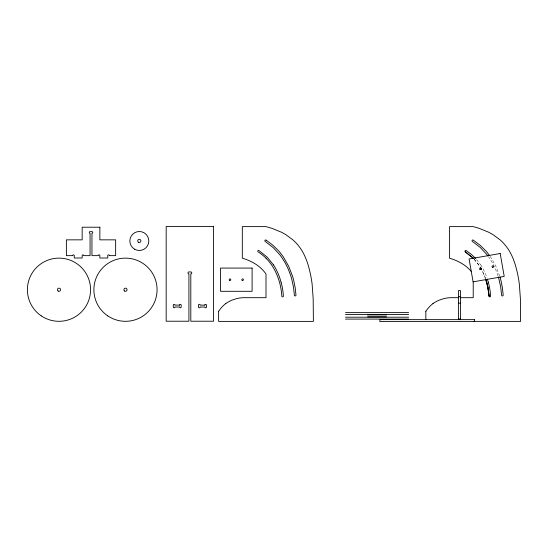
<?xml version="1.0" encoding="UTF-8"?>
<svg xmlns="http://www.w3.org/2000/svg" width="548" height="548" viewBox="0 0 548 548"><rect width="100%" height="100%" fill="white"/><g stroke="black" fill="none" stroke-linecap="round" stroke-linejoin="round"><path stroke-width="0.41" stroke-dasharray="2.74 2.06" d="M474.109 259.142L478.233 264.122L481.048 268.527M474.205 259.307L479.692 266.287M476.616 259.519L480.685 264.903M485.418 278.144L482.302 270.842L485.74 279.233M499.714 276.117L495.947 266.39L490.83 257.348A64.054 64.054 0 0 0 490.063 256.231M480.726 264.876A60.424 60.424 0 0 1 487.076 278.185M497.981 275.87A76.898 76.898 0 0 0 497.468 274.322L495.906 270.219A70.055 70.055 0 0 0 492.029 262.259L489.679 258.464A61.465 61.465 0 0 0 488.72 257.067"/><path stroke-width="0.82" d="M458.532 296.543L460.423 296.543M458.806 297.687L450.161 297.687A35.435 35.435 0 0 0 443.901 298.605L438.859 300.249L435.098 302.174A26.4 26.4 0 0 0 432.982 303.613M460.252 297.687L473.219 297.687L473.219 281.405M458.532 303.181L460.423 303.181M345.487 312.62L408.657 312.62M345.487 314.518L408.657 314.518M367.557 314.908L386.511 314.908M367.557 316.799L386.511 316.799M345.487 317.203L408.657 317.203M458.532 318.97L460.423 318.97M345.487 319.094L408.657 319.094M474.068 321.381L520.6 321.381L520.401 298.879L519.353 284.296A116.519 116.519 0 0 0 518.031 276.021C516.113 266.431 513.387 256.772 507.825 248.6A46.751 46.751 0 0 0 500.077 239.832L493.008 234.633L488.816 232.29L478.952 228.263L473.219 226.619L449.531 226.619L449.531 258.204C456.614 260.252 463.444 263.636 468.78 268.808A36.319 36.319 0 0 1 471.122 271.301M465.32 251.888L473.219 258.204L465.32 251.888A0.788 0.788 0 0 1 465.094 250.792A0.788 0.788 0 0 1 466.19 250.573L471.232 254.286L475.637 258.437M266.006 258.204C272.842 265.026 277.302 273.938 279.754 283.213A66.226 66.226 0 0 1 281.604 293.543L281.802 296.112A0.788 0.788 0 0 0 282.631 296.852A0.788 0.788 0 0 0 283.378 296.023A67.253 67.253 0 0 0 282.193 286.768L281.11 282.158M489.563 255.526L486.747 251.929A59.403 59.403 0 0 0 485.651 250.662L480.055 245.189L473.136 240.017A0.808 0.808 0 0 0 472.273 241.339L480.295 247.511L486.871 254.587A61.465 61.465 0 0 1 488.063 256.156M273.473 264.903L267.102 257.074L258.978 250.573A0.788 0.788 0 0 0 257.882 250.792A0.788 0.788 0 0 0 258.108 251.888A51.731 51.731 0 0 1 266.033 258.183M480.438 267.588L481.555 269.541M485.74 279.233L488.104 288.364L489.015 296.112A0.788 0.788 0 0 0 489.844 296.852A0.788 0.788 0 0 0 490.59 296.023A67.253 67.253 0 0 0 489.405 286.768L488.323 282.158M485.829 279.398L487.59 285.782L489.015 296.112A66.007 66.007 0 0 0 486.247 280.658M460.423 319.71L460.423 290.543L458.532 290.543L458.532 319.71M425.837 311.271L425.837 319.696M218.625 311.271L218.625 321.381L313.388 321.381L313.182 298.879L312.141 284.296A116.519 116.519 0 0 0 310.819 276.021C308.894 266.431 306.174 256.772 300.605 248.6A46.751 46.751 0 0 0 292.865 239.832L285.796 234.633L281.604 232.29L271.74 228.263L266.006 226.619L242.319 226.619L242.319 258.204C249.402 260.252 256.231 263.636 261.567 268.808A36.319 36.319 0 0 1 266.006 274L266.006 297.687L242.949 297.687A35.435 35.435 0 0 0 236.688 298.605L231.646 300.249L227.886 302.174A26.4 26.4 0 0 0 225.769 303.613M273.514 264.876A60.424 60.424 0 0 1 281.042 282.172M218.659 311.291A31.77 31.77 0 0 1 225.749 303.585M487.439 279.316A60.424 60.424 0 0 1 488.254 282.172M425.871 311.291A31.77 31.77 0 0 1 432.961 303.585M498.31 276.911A76.898 76.898 0 0 1 498.92 279.007L500.673 286.919L501.625 295.386A0.815 0.815 0 0 0 503.201 295.297L502.434 287.947L500.954 280.535A79.316 79.316 0 0 0 500.05 277.213M500.18 253.505L469.074 258.992L473.109 281.857L504.215 276.37L500.18 253.505M213.556 226.461L166.174 226.461L166.174 321.224L188.916 321.224L188.916 273.842A0.945 0.945 0 0 1 187.971 272.897A0.945 0.945 0 0 1 188.916 271.945L190.814 271.945A0.945 0.945 0 0 1 191.759 272.897A0.945 0.945 0 0 1 190.814 273.842L190.814 321.224L213.556 321.224L213.556 226.461M99.859 227.215L82.166 227.215L82.166 239.846L66.377 239.846L66.377 255.642L72.692 255.642A0.788 0.788 0 0 1 73.48 254.847A0.788 0.788 0 0 1 74.275 255.642L74.275 258.012L82.166 258.012L82.166 255.642A0.788 0.788 0 0 1 82.96 254.847A0.788 0.788 0 0 1 83.748 255.642L90.064 255.642L90.064 233.215A0.788 0.788 0 0 1 89.276 232.421A0.788 0.788 0 0 1 90.064 231.633L91.961 231.633A0.788 0.788 0 0 1 92.749 232.421A0.788 0.788 0 0 1 91.961 233.215L91.961 255.642L98.277 255.642A0.788 0.788 0 0 1 99.065 254.847A0.788 0.788 0 0 1 99.859 255.642L99.859 258.012L107.751 258.012L107.751 255.642A0.788 0.788 0 0 1 108.545 254.847A0.788 0.788 0 0 1 109.333 255.642L115.649 255.642L115.649 239.846L99.859 239.846L99.859 227.215M252.107 268.075L220.522 268.075L220.522 291.296L252.107 291.296L252.107 268.075M179.6 305.113L174.86 305.113A0.788 0.788 0 0 0 174.072 304.325A0.788 0.788 0 0 0 173.278 305.113L173.278 307.01A0.788 0.788 0 0 0 174.072 307.798A0.788 0.788 0 0 0 174.86 307.01L179.6 307.01A0.788 0.788 0 0 0 180.388 307.798A0.788 0.788 0 0 0 181.176 307.01L181.176 305.113A0.788 0.788 0 0 0 180.388 304.325A0.788 0.788 0 0 0 179.6 305.113M204.87 305.113L200.13 305.113A0.788 0.788 0 0 0 199.342 304.325A0.788 0.788 0 0 0 198.547 305.113L198.547 307.01A0.788 0.788 0 0 0 199.342 307.798A0.788 0.788 0 0 0 200.13 307.01L204.87 307.01A0.788 0.788 0 0 0 205.658 307.798A0.788 0.788 0 0 0 206.445 307.01L206.445 305.113A0.788 0.788 0 0 0 205.658 304.325A0.788 0.788 0 0 0 204.87 305.113M474.623 319.642L379.86 319.642L379.86 321.539L474.623 321.539L474.623 319.642M266.246 240.23L265.924 240.017A0.808 0.808 0 0 0 265.061 241.339L273.082 247.511L279.658 254.587A61.465 61.465 0 0 1 282.46 258.464L284.809 262.266A70.055 70.055 0 0 1 288.693 270.219L290.255 274.322A76.898 76.898 0 0 1 291.707 279.007L293.461 286.919L294.413 295.386A0.815 0.815 0 0 0 295.989 295.297L295.221 287.947L293.742 280.535A79.316 79.316 0 0 0 292.502 276.117L288.728 266.39L283.617 257.348A64.054 64.054 0 0 0 282.59 255.861L279.535 251.929A59.403 59.403 0 0 0 278.439 250.662L272.842 245.189L266.246 240.23M134.603 249.196A9.474 9.474 0 0 0 148.816 240.99A9.474 9.474 0 0 0 134.603 232.784A9.474 9.474 0 0 0 134.603 249.196M138.514 242.278A1.582 1.582 0 0 0 140.884 240.908A1.582 1.582 0 0 0 138.514 239.538A1.582 1.582 0 0 0 138.514 242.278M124.595 291.029A1.582 1.582 0 0 0 127.054 289.83A1.582 1.582 0 0 0 124.786 288.303A1.582 1.582 0 0 0 124.595 291.029M107.771 315.881A31.585 31.585 0 0 0 156.988 291.974A31.585 31.585 0 0 0 111.676 261.307A31.585 31.585 0 0 0 107.771 315.881M41.285 315.881A31.585 31.585 0 0 0 90.495 291.974A31.585 31.585 0 0 0 45.183 261.307A31.585 31.585 0 0 0 41.285 315.881M58.198 291.091A1.582 1.582 0 0 0 60.568 289.721A1.582 1.582 0 0 0 58.198 288.351A1.582 1.582 0 0 0 58.198 291.091M242.237 280.371A0.788 0.788 0 0 0 243.422 279.686A0.788 0.788 0 0 0 242.237 279.001A0.788 0.788 0 0 0 242.237 280.371M229.605 280.371A0.788 0.788 0 0 0 230.783 279.686A0.788 0.788 0 0 0 229.605 279.001A0.788 0.788 0 0 0 229.605 280.371M480.021 269.458A0.788 0.788 0 0 0 481.213 268.787A0.788 0.788 0 0 0 480.034 268.095A0.788 0.788 0 0 0 480.021 269.458M492.467 267.266A0.788 0.788 0 0 0 493.652 266.595A0.788 0.788 0 0 0 492.474 265.896A0.788 0.788 0 0 0 492.467 267.266"/></g></svg>
